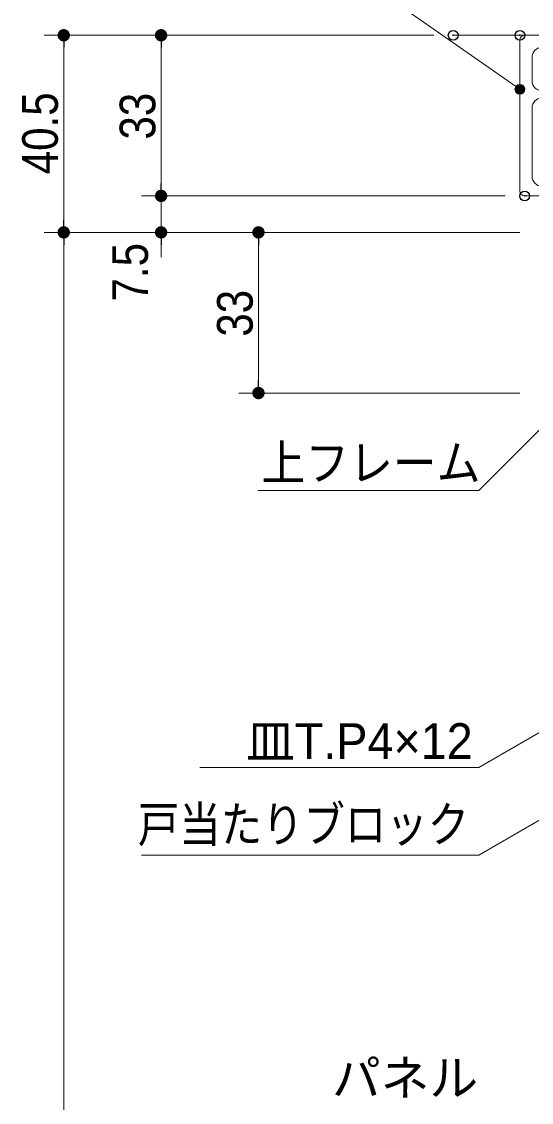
# Model space of a CAD drawing. Units: millimetres, scale not verified, with parts at other scales. Extents: x -6062 to 6062, y -3045 to 3045.
# Drawn here: x 159 to 683, y -96 to 1014 of the extents above; entities that cross this region are included whole.
import ezdxf
from ezdxf.enums import TextEntityAlignment as Align

# ---------------------------------------------------------------- set-up
doc = ezdxf.new("R2010")
doc.units = ezdxf.units.MM
doc.header["$LTSCALE"] = 20
doc.header["$PDMODE"] = 32
doc.header["$PDSIZE"] = 10
for name, pattern in [('USER1', [10.5, 8, -0.5, 0.5, -0.5, 0.5, -0.5]), ('USER2', [2.91, 1.76, -0.4, 0.35, -0.4]), ('USER3', [1.11, 0.71, -0.4])]:
    doc.linetypes.add(name, pattern=pattern)
for name, color, linetype, lineweight in [('0-0_3一般', 7, 'Continuous', 15), ('0-1_2寸法-3', 7, 'Continuous', 15), ('0-2_2寸法-1', 7, 'Continuous', 15), ('0-3_0', 7, 'Continuous', 25), ('0-5_2寸法-2', 7, 'Continuous', 15)]:
    doc.layers.add(name, color=color, linetype=linetype, lineweight=lineweight)
doc.layers.add('0-4_Defpoints', color=7, linetype='Continuous')
doc.styles.add('ＭＳ Ｐゴシック', font='')
doc.styles.get('ＭＳ Ｐゴシック').set_extended_font_data('MS PGothic')

# ---------------------------------------------------------------- blocks, each defined once
blk = doc.blocks.new('グループ-8')
at = {"layer": '0-0_3一般'}
for p, q in [((51153.7, 20000), (49263.7, 20000)), ((51573.7, 20000), (51153.7, 20000)), ((53463.7, 20000), (51573.7, 20000)), ((49163.7, 19900), (49163.7, 16800)), ((50913.7, 19800), (50913.7, 19820)), ((50943.7, 19850), (51153.7, 19850)), ((51153.7, 19850), (51333.7, 19850)), ((51333.7, 19850), (51363.7, 19880)), ((51363.7, 19880), (51393.7, 19850)), ((51393.7, 19850), (51573.7, 19850)), ((51573.7, 19850), (51783.7, 19850)), ((51813.7, 19820), (51813.7, 19800)), ((53563.7, 16800), (53563.7, 19900)), ((49413.7, 19060), (49413.7, 19550)), ((49613.7, 19750), (50863.7, 19750)), ((51863.7, 19750), (53113.7, 19750)), ((53313.7, 19550), (53313.7, 19060)), ((50488.7, 18890), (50488.7, 18950.5)), ((50518.7, 18980.5), (50883.7, 18980.5)), ((50913.7, 18950.5), (50913.7, 18860.5)), ((51813.7, 18860.5), (51813.7, 18950.5)), ((51843.7, 18980.5), (52208.7, 18980.5)), ((52238.7, 18950.5), (52238.7, 18890)), ((50458.7, 18860), (49613.7, 18860)), ((49613.7, 18710), (50608.7, 18710)), ((52118.7, 18710), (53113.7, 18710)), ((53113.7, 18860), (52268.7, 18860)), ((49413.7, 17100), (49413.7, 18510)), ((53313.7, 18510), (53313.7, 17100)), ((49988.7, 17000), (49988.7, 17170)), ((50079.6, 17200), (50018.7, 17200)), ((50109.3, 17174.2), (50133.7, 17002.9)), ((52618.1, 17174.2), (52593.7, 17002.9)), ((52647.8, 17200), (52708.7, 17200)), ((52738.7, 17170), (52738.7, 17000)), ((49613.7, 16900), (49888.7, 16900)), ((52838.7, 16900), (53113.7, 16900)), ((49263.7, 16700), (50608.7, 16700)), ((50463.7, 16850), (50364, 16874.5)), ((50503.7, 16850), (50463.7, 16850)), ((50603.3, 16874.5), (50503.7, 16850)), ((50638.7, 16730), (50638.7, 16857.8)), ((52088.7, 16730), (52088.7, 16857.8)), ((52118.7, 16700), (53463.7, 16700)), ((52223.7, 16850), (52124, 16874.5)), ((52263.7, 16850), (52223.7, 16850)), ((52263.7, 16850), (52363.3, 16874.5))]:
    blk.add_line(p, q, dxfattribs=at)
at = {"layer": '0-0_3一般', "linetype": 'USER3'}
for p, q in [((51153.7, 19850), (51153.7, 20000)), ((51573.7, 19850), (51573.7, 20000))]:
    blk.add_line(p, q, dxfattribs=at)
at = {"layer": '0-0_3一般', "linetype": 'USER2'}
blk.add_line((51363.7, 20061), (51363.7, 11725.2), dxfattribs=at)
at = {"layer": '0-0_3一般'}
for points in [[(50638.7, 18740), (50638.7, 18830.5), (50883.7, 18830.5)], [(51843.7, 18830.5), (52088.7, 18830.5), (52088.7, 18740)]]:
    blk.add_lwpolyline(points, dxfattribs=at)
for centre, radius, start, end in [((49263.7, 19900), 100, 90, 180), ((53463.7, 19900), 100, 0, 90), ((50863.7, 19800), 50, 270, 0), ((50943.7, 19820), 30, 90, 180), ((51783.7, 19820), 30, 0, 90), ((51863.7, 19800), 50, 180, 270), ((49613.7, 19550), 200, 90, 180), ((53113.7, 19550), 200, 0, 90), ((49613.7, 19060), 200, 180, 270), ((50458.7, 18890), 30, 270, 0), ((50518.7, 18950.5), 30, 90, 180), ((50883.7, 18950.5), 30, 0, 90), ((51843.7, 18950.5), 30, 90, 180), ((52208.7, 18950.5), 30, 0, 90), ((52268.7, 18890), 30, 180, 270), ((53113.7, 19060), 200, 270, 0), ((49613.7, 18510), 200, 90, 180), ((50608.7, 18740), 30, 270, 0), ((50883.7, 18860.5), 30, 270, 360), ((51843.7, 18860.5), 30, 180, 270), ((51843.7, 18860.5), 30, 180, 270), ((52118.7, 18740), 30, 180, 270), ((53113.7, 18510), 200, 0, 90), ((49613.7, 17100), 200, 180, 270), ((50018.7, 17170), 30, 90, 180), ((50079.6, 17170), 30, 7.97118, 90), ((52647.8, 17170), 30, 90, 172.02882), ((52708.7, 17170), 30, 0, 90), ((53113.7, 17100), 200, 270, 0), ((49888.7, 17000), 100, 270, 0), ((50483.7, 17360), 500, 225.573, 256.15358), ((50483.7, 17360), 500, 283.84642, 285.04724), ((50618.7, 16857.8), 20, 0, 105.04724), ((52108.7, 16857.8), 20, 74.95276, 180), ((52243.7, 17360), 500, 254.95276, 256.15358), ((52243.7, 17360), 500, 283.84642, 314.427), ((52838.7, 17000), 100, 180, 270), ((49263.7, 16800), 100, 180, 270), ((50608.7, 16730), 30, 270, 0), ((52118.7, 16730), 30, 180, 270), ((53463.7, 16800), 100, 270, 0)]:
    blk.add_arc(centre, radius, start, end, dxfattribs=at)
blk = doc.blocks.new('グループ-20')
at = {"layer": '0-0_3一般'}
blk.add_line((47793.7, 20000), (62663.7, 20000), dxfattribs=at)
at = {"layer": '0-0_3一般', "linetype": 'USER1'}
blk.add_line((48499.9, 20000), (47793.7, 20000), dxfattribs=at)
at = {"layer": '0-0_3一般'}
blk.add_blockref('グループ-8', (0, 0), dxfattribs=at)
blk = doc.blocks.new('_Dot')
at = {"layer": '0-3_0'}
blk.add_line((-10, 0), (-20, 0), dxfattribs=at)
for points in [[(0, 0), (-10, 0), (-9.92, 1.25)], [(0, 0), (-9.92, -1.25), (-10, 0)], [(0, 0), (-9.92, 1.25), (-9.69, 2.49)], [(0, 0), (-9.69, -2.49), (-9.92, -1.25)], [(0, 0), (-9.69, 2.49), (-9.3, 3.68)], [(0, 0), (-9.3, -3.68), (-9.69, -2.49)], [(0, 0), (-9.3, 3.68), (-8.76, 4.82)], [(0, 0), (-8.76, -4.82), (-9.3, -3.68)], [(0, 0), (-8.76, 4.82), (-8.09, 5.88)], [(0, 0), (-8.09, -5.88), (-8.76, -4.82)], [(0, 0), (-8.09, 5.88), (-7.29, 6.85)], [(0, 0), (-7.29, -6.85), (-8.09, -5.88)], [(0, 0), (-7.29, 6.85), (-6.37, 7.71)], [(0, 0), (-6.37, -7.71), (-7.29, -6.85)], [(0, 0), (-6.37, 7.71), (-5.36, 8.44)], [(0, 0), (-5.36, -8.44), (-6.37, -7.71)], [(0, 0), (-5.36, 8.44), (-4.26, 9.05)], [(0, 0), (-4.26, -9.05), (-5.36, -8.44)], [(0, 0), (-4.26, 9.05), (-3.09, 9.51)], [(0, 0), (-3.09, -9.51), (-4.26, -9.05)], [(0, 0), (-3.09, 9.51), (-1.87, 9.82)], [(0, 0), (-1.87, -9.82), (-3.09, -9.51)], [(0, 0), (-1.87, 9.82), (-0.63, 9.98)], [(0, 0), (-0.63, -9.98), (-1.87, -9.82)], [(0, 0), (-0.63, 9.98), (0.63, 9.98)], [(0, 0), (0.63, -9.98), (-0.63, -9.98)], [(0, 0), (0.63, 9.98), (1.87, 9.82)], [(0, 0), (1.87, 9.82), (3.09, 9.51)], [(0, 0), (3.09, 9.51), (4.26, 9.05)], [(0, 0), (4.26, 9.05), (5.36, 8.44)], [(0, 0), (5.36, 8.44), (6.37, 7.71)], [(0, 0), (6.37, 7.71), (7.29, 6.85)], [(0, 0), (7.29, 6.85), (8.09, 5.88)], [(0, 0), (8.09, 5.88), (8.76, 4.82)], [(0, 0), (8.76, 4.82), (9.3, 3.68)], [(0, 0), (9.3, 3.68), (9.69, 2.49)], [(0, 0), (9.69, 2.49), (9.92, 1.25)], [(0, 0), (9.92, 1.25), (10, 0)], [(0, 0), (1.87, -9.82), (0.63, -9.98)], [(0, 0), (3.09, -9.51), (1.87, -9.82)], [(0, 0), (4.26, -9.05), (3.09, -9.51)], [(0, 0), (5.36, -8.44), (4.26, -9.05)], [(0, 0), (6.37, -7.71), (5.36, -8.44)], [(0, 0), (7.29, -6.85), (6.37, -7.71)], [(0, 0), (8.09, -5.88), (7.29, -6.85)], [(0, 0), (8.76, -4.82), (8.09, -5.88)], [(0, 0), (9.3, -3.68), (8.76, -4.82)], [(0, 0), (9.69, -2.49), (9.3, -3.68)], [(0, 0), (9.92, -1.25), (9.69, -2.49)], [(0, 0), (10, 0), (9.92, -1.25)]]:
    blk.add_solid(points, dxfattribs=at)

msp = doc.modelspace()

# ---------------------------------------------------------------- hatches: boundary and pattern name
at = {"layer": '0-1_2寸法-3'}
msp.add_hatch(color=256, dxfattribs=at).paths.add_polyline_path([(675.69, 944.49, 1), (665.68, 944.49, 1)])

# ---------------------------------------------------------------- linework, layer by layer
for points in [[(670.68, 944.49), (512.86, 1055), (324.57, 1055)], [(728.43, 632.5), (628.43, 532.5), (401.55, 532.5)], [(837.59, 368.85), (628.41, 247.69), (342.11, 247.69)], [(870.66, 297.67), (628.41, 157.8), (282.11, 157.8)]]:
    msp.add_lwpolyline(points, dxfattribs=at)
msp.add_circle((670.68, 944.49), 5.01, dxfattribs=at)
at = {"layer": '0-2_2寸法-1'}
for p, q in [((282.18, 1000), (182.18, 1000)), ((582.18, 1000), (282.18, 1000)), ((202.18, 810.21), (202.18, 987.29)), ((302.18, 987.29), (302.18, 847.71)), ((655.68, 835), (282.18, 835)), ((282.18, 797.5), (182.18, 797.5)), ((282.18, 797.5), (182.18, 797.5)), ((670.68, 797.5), (382.18, 797.5)), ((202.18, 784.79), (202.18, -1924.79)), ((402.18, 645.21), (402.18, 784.79)), ((670.68, 632.5), (382.18, 632.5))]:
    msp.add_line(p, q, dxfattribs=at)
at = {"layer": '0-4_Defpoints'}
for p in [(202.18, 1000), (302.18, 1000), (602.18, 1000), (670.68, 1000), (302.18, 835), (675.68, 835), (302.18, 797.5), (402.18, 797.5)]:
    msp.add_point(p, dxfattribs=at)
at = {"layer": '0-5_2寸法-2'}
for p, q in [((302.18, 847.71), (302.18, 860.42)), ((655.68, 835), (282.18, 835)), ((302.18, 797.5), (302.18, 835)), ((382.18, 797.5), (282.18, 797.5)), ((302.18, 784.79), (302.18, 772.08))]:
    msp.add_line(p, q, dxfattribs=at)

# ---------------------------------------------------------------- block references
at = {"layer": '0-0_3一般', "xscale": 0.05, "yscale": 0.05}
msp.add_blockref('グループ-20', (-1787.5, 0), dxfattribs=at)
at = {"layer": '0-2_2寸法-1', "xscale": 0.6356201, "yscale": 0.6356201}
for p, rotation in [((202.18, 1000), 90), ((302.18, 1000), 90), ((302.18, 835), 270), ((202.18, 797.5), 270), ((202.18, 797.5), 90), ((402.18, 797.5), 90), ((402.18, 632.5), 270)]:
    msp.add_blockref('_Dot', p, dxfattribs=dict(at, rotation=rotation))
at = {"layer": '0-5_2寸法-2', "xscale": 0.6356201, "yscale": 0.6356201}
for p, rotation in [((302.18, 835), 270), ((302.18, 797.5), 90)]:
    msp.add_blockref('_Dot', p, dxfattribs=dict(at, rotation=rotation))

# ---------------------------------------------------------------- texts
at = {"layer": '0-1_2寸法-3', "style": 'ＭＳ Ｐゴシック'}
for s, height, width, p in [('上フレーム', 36.66, 0.9, (405.21, 531.59)), ('戸当たりブロック', 36.69, 0.85, (278.25, 160.18))]:
    msp.add_text(s, height=height, dxfattribs=dict(at, width=width)).set_placement(p, align=Align.BOTTOM_LEFT)
for s, p in [('皿T.P4×12', (389.43, 245.63)), ('パネル', (477.63, -100.3))]:
    msp.add_text(s, height=36.69, dxfattribs=at).set_placement(p, align=Align.BOTTOM_LEFT)
at = {"layer": '0-2_2寸法-1', "style": 'ＭＳ Ｐゴシック', "width": 0.9}
for s, height, p in [('40.5', 36.69, (207.14, 857.26)), ('33', 36.66, (307.24, 892.91)), ('33', 36.66, (407.24, 690.41))]:
    msp.add_text(s, height=height, rotation=90, dxfattribs=at).set_placement(p, align=Align.BOTTOM_LEFT)
at = {"layer": '0-5_2寸法-2', "style": 'ＭＳ Ｐゴシック', "width": 0.9}
msp.add_text('7.5', height=36.69, rotation=90, dxfattribs=at).set_placement((299.7, 726.57), align=Align.BOTTOM_LEFT)

doc.saveas('drawing.dxf')
